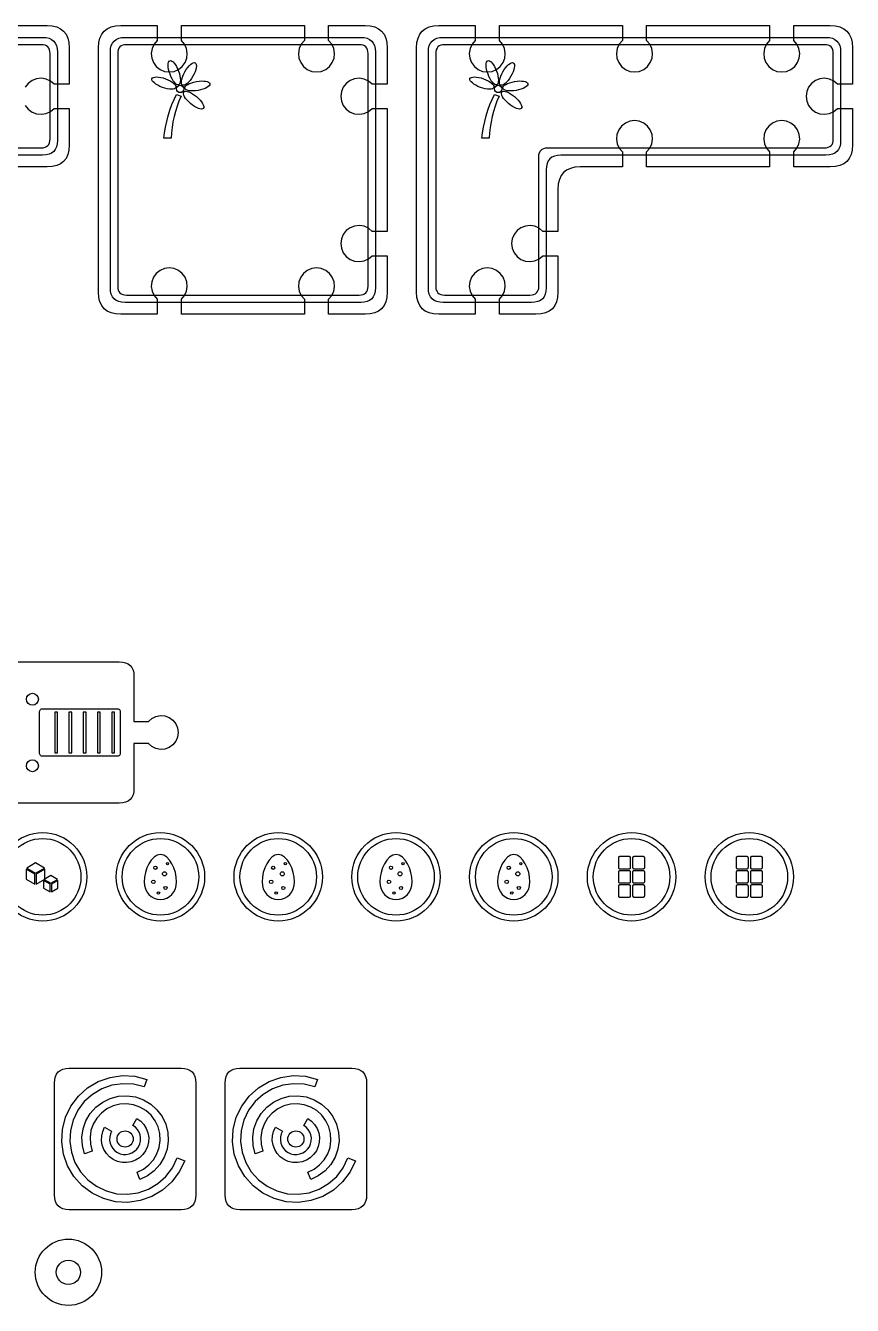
# Model space of a CAD drawing. Extents: x 4 to 296, y 4 to 585.
# Drawn here: x 183.7 to 296, y 410.9 to 584.7 of the extents above; entities that cross this region are included whole.
import ezdxf

# ---------------------------------------------------------------- set-up
doc = ezdxf.new("R2010")
doc.units = 0
doc.layers.add('CUT', color=1, linetype='CONTINUOUS')
doc.layers.add('RASTER', color=7, linetype='CONTINUOUS')

msp = doc.modelspace()

# ---------------------------------------------------------------- linework, layer by layer
at = {"layer": 'CUT'}
for points in [[(181.65, 584.7), (186.6, 584.7), (187.303, 584.653), (187.913, 584.513), (188.428, 584.278), (188.85, 583.95), (189.178, 583.528), (189.413, 583.013), (189.553, 582.403), (189.6, 581.7), (189.6, 576.75), (187.561, 576.75), (187.062, 577.169), (186.469, 577.442), (185.826, 577.549), (185.177, 577.482), (184.569, 577.247), (184.045, 576.859), (183.641, 576.347)], [(183.641, 573.853), (184.045, 573.341), (184.569, 572.953), (185.177, 572.718), (185.826, 572.651), (186.469, 572.758), (187.062, 573.031), (187.561, 573.45), (189.6, 573.45), (189.6, 568.5), (189.553, 567.797), (189.413, 567.188), (189.178, 566.672), (188.85, 566.25), (188.428, 565.922), (187.913, 565.688), (187.303, 565.547), (186.6, 565.5), (181.65, 565.5)], [(181.2, 498.3), (196.4, 498.3), (196.869, 498.269), (197.275, 498.175), (197.619, 498.019), (197.9, 497.8), (198.119, 497.519), (198.275, 497.175), (198.369, 496.769), (198.4, 496.3), (198.4, 490.2), (200.356, 490.2), (200.82, 490.611), (201.376, 490.883), (201.985, 490.997), (202.602, 490.944), (203.183, 490.729), (203.685, 490.366), (204.072, 489.883), (204.317, 489.314), (204.4, 488.7), (204.317, 488.086), (204.072, 487.517), (203.685, 487.034), (203.183, 486.671), (202.602, 486.456), (201.985, 486.403), (201.376, 486.517), (200.82, 486.789), (200.356, 487.2), (198.4, 487.2), (198.4, 481.1), (198.369, 480.631), (198.275, 480.225), (198.119, 479.881), (197.9, 479.6), (197.619, 479.381), (197.275, 479.225), (196.869, 479.131), (196.4, 479.1), (181.2, 479.1)]]:
    msp.add_lwpolyline(points, dxfattribs=at)
for points in [[(193.6, 581.7), (193.647, 582.403), (193.788, 583.013), (194.022, 583.528), (194.35, 583.95), (194.772, 584.278), (195.288, 584.513), (195.897, 584.653), (196.6, 584.7), (201.55, 584.7), (201.55, 582.661), (201.131, 582.162), (200.858, 581.569), (200.751, 580.926), (200.818, 580.277), (201.053, 579.669), (201.441, 579.145), (201.953, 578.741), (202.554, 578.487), (203.2, 578.4), (203.846, 578.487), (204.447, 578.741), (204.959, 579.145), (205.347, 579.669), (205.582, 580.277), (205.649, 580.926), (205.542, 581.569), (205.269, 582.162), (204.85, 582.661), (204.85, 584.7), (221.55, 584.7), (221.55, 582.661), (221.131, 582.162), (220.858, 581.569), (220.751, 580.926), (220.818, 580.277), (221.053, 579.669), (221.441, 579.145), (221.953, 578.741), (222.554, 578.487), (223.2, 578.4), (223.846, 578.487), (224.447, 578.741), (224.959, 579.145), (225.347, 579.669), (225.582, 580.277), (225.649, 580.926), (225.542, 581.569), (225.269, 582.162), (224.85, 582.661), (224.85, 584.7), (229.8, 584.7), (230.503, 584.653), (231.112, 584.513), (231.628, 584.278), (232.05, 583.95), (232.378, 583.528), (232.612, 583.013), (232.753, 582.403), (232.8, 581.7), (232.8, 576.75), (230.761, 576.75), (230.262, 577.169), (229.669, 577.442), (229.026, 577.549), (228.377, 577.482), (227.769, 577.247), (227.245, 576.859), (226.841, 576.347), (226.587, 575.746), (226.5, 575.1), (226.587, 574.454), (226.841, 573.853), (227.245, 573.341), (227.769, 572.953), (228.377, 572.718), (229.026, 572.651), (229.669, 572.758), (230.262, 573.031), (230.761, 573.45), (232.8, 573.45), (232.8, 556.75), (230.761, 556.75), (230.262, 557.169), (229.669, 557.442), (229.026, 557.549), (228.377, 557.482), (227.769, 557.247), (227.245, 556.859), (226.841, 556.347), (226.587, 555.746), (226.5, 555.1), (226.587, 554.454), (226.841, 553.853), (227.245, 553.341), (227.769, 552.953), (228.377, 552.718), (229.026, 552.651), (229.669, 552.758), (230.262, 553.031), (230.761, 553.45), (232.8, 553.45), (232.8, 548.5), (232.753, 547.797), (232.612, 547.188), (232.378, 546.672), (232.05, 546.25), (231.628, 545.922), (231.112, 545.688), (230.503, 545.547), (229.8, 545.5), (224.85, 545.5), (224.85, 547.539), (225.269, 548.038), (225.542, 548.631), (225.649, 549.274), (225.582, 549.923), (225.347, 550.531), (224.959, 551.055), (224.447, 551.459), (223.846, 551.713), (223.2, 551.8), (222.554, 551.713), (221.953, 551.459), (221.441, 551.055), (221.053, 550.531), (220.818, 549.923), (220.751, 549.274), (220.858, 548.631), (221.131, 548.038), (221.55, 547.539), (221.55, 545.5), (204.85, 545.5), (204.85, 547.539), (205.269, 548.038), (205.542, 548.631), (205.649, 549.274), (205.582, 549.923), (205.347, 550.531), (204.959, 551.055), (204.447, 551.459), (203.846, 551.713), (203.2, 551.8), (202.554, 551.713), (201.953, 551.459), (201.441, 551.055), (201.053, 550.531), (200.818, 549.923), (200.751, 549.274), (200.858, 548.631), (201.131, 548.038), (201.55, 547.539), (201.55, 545.5), (196.6, 545.5), (195.897, 545.547), (195.288, 545.688), (194.772, 545.922), (194.35, 546.25), (194.022, 546.672), (193.788, 547.188), (193.647, 547.797), (193.6, 548.5)], [(236.8, 581.7), (236.847, 582.403), (236.988, 583.013), (237.222, 583.528), (237.55, 583.95), (237.972, 584.278), (238.488, 584.513), (239.097, 584.653), (239.8, 584.7), (244.75, 584.7), (244.75, 582.661), (244.331, 582.162), (244.058, 581.569), (243.951, 580.926), (244.018, 580.277), (244.253, 579.669), (244.641, 579.145), (245.153, 578.741), (245.754, 578.487), (246.4, 578.4), (247.046, 578.487), (247.647, 578.741), (248.159, 579.145), (248.547, 579.669), (248.782, 580.277), (248.849, 580.926), (248.742, 581.569), (248.469, 582.162), (248.05, 582.661), (248.05, 584.7), (264.75, 584.7), (264.75, 582.661), (264.331, 582.162), (264.058, 581.569), (263.951, 580.926), (264.018, 580.277), (264.253, 579.669), (264.641, 579.145), (265.153, 578.741), (265.754, 578.487), (266.4, 578.4), (267.046, 578.487), (267.647, 578.741), (268.159, 579.145), (268.547, 579.669), (268.782, 580.277), (268.849, 580.926), (268.742, 581.569), (268.469, 582.162), (268.05, 582.661), (268.05, 584.7), (284.75, 584.7), (284.75, 582.661), (284.331, 582.162), (284.058, 581.569), (283.951, 580.926), (284.018, 580.277), (284.253, 579.669), (284.641, 579.145), (285.153, 578.741), (285.754, 578.487), (286.4, 578.4), (287.046, 578.487), (287.647, 578.741), (288.159, 579.145), (288.547, 579.669), (288.782, 580.277), (288.849, 580.926), (288.742, 581.569), (288.469, 582.162), (288.05, 582.661), (288.05, 584.7), (293, 584.7), (293.703, 584.653), (294.313, 584.513), (294.828, 584.278), (295.25, 583.95), (295.578, 583.528), (295.813, 583.013), (295.953, 582.403), (296, 581.7), (296, 576.75), (293.961, 576.75), (293.462, 577.169), (292.869, 577.442), (292.226, 577.549), (291.577, 577.482), (290.969, 577.247), (290.445, 576.859), (290.041, 576.347), (289.787, 575.746), (289.7, 575.1), (289.787, 574.454), (290.041, 573.853), (290.445, 573.341), (290.969, 572.953), (291.577, 572.718), (292.226, 572.651), (292.869, 572.758), (293.462, 573.031), (293.961, 573.45), (296, 573.45), (296, 568.5), (295.953, 567.797), (295.813, 567.188), (295.578, 566.672), (295.25, 566.25), (294.828, 565.922), (294.313, 565.688), (293.703, 565.547), (293, 565.5), (288.05, 565.5), (288.05, 567.539), (288.469, 568.038), (288.742, 568.631), (288.849, 569.274), (288.782, 569.923), (288.547, 570.531), (288.159, 571.055), (287.647, 571.459), (287.046, 571.713), (286.4, 571.8), (285.754, 571.713), (285.153, 571.459), (284.641, 571.055), (284.253, 570.531), (284.018, 569.923), (283.951, 569.274), (284.058, 568.631), (284.331, 568.038), (284.75, 567.539), (284.75, 565.5), (268.05, 565.5), (268.05, 567.539), (268.469, 568.038), (268.742, 568.631), (268.849, 569.274), (268.782, 569.923), (268.547, 570.531), (268.159, 571.055), (267.647, 571.459), (267.046, 571.713), (266.4, 571.8), (265.754, 571.713), (265.153, 571.459), (264.641, 571.055), (264.253, 570.531), (264.018, 569.923), (263.951, 569.274), (264.058, 568.631), (264.331, 568.038), (264.75, 567.539), (264.75, 565.5), (259, 565.5), (258.297, 565.453), (257.688, 565.313), (257.172, 565.078), (256.75, 564.75), (256.422, 564.328), (256.188, 563.813), (256.047, 563.203), (256, 562.5), (256, 556.75), (253.961, 556.75), (253.462, 557.169), (252.869, 557.442), (252.226, 557.549), (251.577, 557.482), (250.969, 557.247), (250.445, 556.859), (250.041, 556.347), (249.787, 555.746), (249.7, 555.1), (249.787, 554.454), (250.041, 553.853), (250.445, 553.341), (250.969, 552.953), (251.577, 552.718), (252.226, 552.651), (252.869, 552.758), (253.462, 553.031), (253.961, 553.45), (256, 553.45), (256, 548.5), (255.953, 547.797), (255.813, 547.188), (255.578, 546.672), (255.25, 546.25), (254.828, 545.922), (254.313, 545.688), (253.703, 545.547), (253, 545.5), (248.05, 545.5), (248.05, 547.539), (248.469, 548.038), (248.742, 548.631), (248.849, 549.274), (248.782, 549.923), (248.547, 550.531), (248.159, 551.055), (247.647, 551.459), (247.046, 551.713), (246.4, 551.8), (245.754, 551.713), (245.153, 551.459), (244.641, 551.055), (244.253, 550.531), (244.018, 549.923), (243.951, 549.274), (244.058, 548.631), (244.331, 548.038), (244.75, 547.539), (244.75, 545.5), (239.8, 545.5), (239.097, 545.547), (238.488, 545.688), (237.972, 545.922), (237.55, 546.25), (237.222, 546.672), (236.988, 547.188), (236.847, 547.797), (236.8, 548.5)], [(187.6, 441.1), (187.631, 441.569), (187.725, 441.975), (187.881, 442.319), (188.1, 442.6), (188.381, 442.819), (188.725, 442.975), (189.131, 443.069), (189.6, 443.1), (204.8, 443.1), (205.269, 443.069), (205.675, 442.975), (206.019, 442.819), (206.3, 442.6), (206.519, 442.319), (206.675, 441.975), (206.769, 441.569), (206.8, 441.1), (206.8, 425.9), (206.769, 425.431), (206.675, 425.025), (206.519, 424.681), (206.3, 424.4), (206.019, 424.181), (205.675, 424.025), (205.269, 423.931), (204.8, 423.9), (189.6, 423.9), (189.131, 423.931), (188.725, 424.025), (188.381, 424.181), (188.1, 424.4), (187.881, 424.681), (187.725, 425.025), (187.631, 425.431), (187.6, 425.9)], [(210.8, 441.1), (210.831, 441.569), (210.925, 441.975), (211.081, 442.319), (211.3, 442.6), (211.581, 442.819), (211.925, 442.975), (212.331, 443.069), (212.8, 443.1), (228, 443.1), (228.469, 443.069), (228.875, 442.975), (229.219, 442.819), (229.5, 442.6), (229.719, 442.319), (229.875, 441.975), (229.969, 441.569), (230, 441.1), (230, 425.9), (229.969, 425.431), (229.875, 425.025), (229.719, 424.681), (229.5, 424.4), (229.219, 424.181), (228.875, 424.025), (228.469, 423.931), (228, 423.9), (212.8, 423.9), (212.331, 423.931), (211.925, 424.025), (211.581, 424.181), (211.3, 424.4), (211.081, 424.681), (210.925, 425.025), (210.831, 425.431), (210.8, 425.9)]]:
    msp.add_lwpolyline(points, close=True, dxfattribs=at)
for centre, radius in [((186, 469.1), 6), ((202, 469.1), 6), ((218, 469.1), 6), ((234, 469.1), 6), ((250, 469.1), 6), ((266, 469.1), 6), ((282, 469.1), 6), ((189.5, 415.4), 4.5), ((189.5, 415.4), 1.65)]:
    msp.add_circle(centre, radius, dxfattribs=at)
at = {"layer": 'RASTER'}
for points in [[(114, 583.1), (186, 583.1), (186.469, 583.069), (186.875, 582.975), (187.219, 582.819), (187.5, 582.6), (187.719, 582.319), (187.875, 581.975), (187.969, 581.569), (188, 581.1), (188, 569.1), (187.969, 568.631), (187.875, 568.225), (187.719, 567.881), (187.5, 567.6), (187.219, 567.381), (186.875, 567.225), (186.469, 567.131), (186, 567.1), (114, 567.1)], [(114.2, 568.1), (185.8, 568.1), (186.081, 568.119), (186.325, 568.175), (186.531, 568.269), (186.7, 568.4), (186.831, 568.569), (186.925, 568.775), (186.981, 569.019), (187, 569.3), (187, 580.9), (186.981, 581.181), (186.925, 581.425), (186.831, 581.631), (186.7, 581.8), (186.531, 581.931), (186.325, 582.025), (186.081, 582.081), (185.8, 582.1), (114.2, 582.1)]]:
    msp.add_lwpolyline(points, dxfattribs=at)
for points in [[(195.2, 581.1), (195.231, 581.569), (195.325, 581.975), (195.481, 582.319), (195.7, 582.6), (195.981, 582.819), (196.325, 582.975), (196.731, 583.069), (197.2, 583.1), (229.2, 583.1), (229.669, 583.069), (230.075, 582.975), (230.419, 582.819), (230.7, 582.6), (230.919, 582.319), (231.075, 581.975), (231.169, 581.569), (231.2, 581.1), (231.2, 549.1), (231.169, 548.631), (231.075, 548.225), (230.919, 547.881), (230.7, 547.6), (230.419, 547.381), (230.075, 547.225), (229.669, 547.131), (229.2, 547.1), (197.2, 547.1), (196.731, 547.131), (196.325, 547.225), (195.981, 547.381), (195.7, 547.6), (195.481, 547.881), (195.325, 548.225), (195.231, 548.631), (195.2, 549.1)], [(238.4, 581.1), (238.431, 581.569), (238.525, 581.975), (238.681, 582.319), (238.9, 582.6), (239.181, 582.819), (239.525, 582.975), (239.931, 583.069), (240.4, 583.1), (292.4, 583.1), (292.869, 583.069), (293.275, 582.975), (293.619, 582.819), (293.9, 582.6), (294.119, 582.319), (294.275, 581.975), (294.369, 581.569), (294.4, 581.1), (294.4, 569.1), (294.369, 568.631), (294.275, 568.225), (294.119, 567.881), (293.9, 567.6), (293.619, 567.381), (293.275, 567.225), (292.869, 567.131), (292.4, 567.1), (256.4, 567.1), (255.931, 567.069), (255.525, 566.975), (255.181, 566.819), (254.9, 566.6), (254.681, 566.319), (254.525, 565.975), (254.431, 565.569), (254.4, 565.1), (254.4, 549.1), (254.369, 548.631), (254.275, 548.225), (254.119, 547.881), (253.9, 547.6), (253.619, 547.381), (253.275, 547.225), (252.869, 547.131), (252.4, 547.1), (240.4, 547.1), (239.931, 547.131), (239.525, 547.225), (239.181, 547.381), (238.9, 547.6), (238.681, 547.881), (238.525, 548.225), (238.431, 548.631), (238.4, 549.1)], [(196.2, 580.9), (196.2, 549.3), (196.219, 549.019), (196.275, 548.775), (196.369, 548.569), (196.5, 548.4), (196.669, 548.269), (196.875, 548.175), (197.119, 548.119), (197.4, 548.1), (229, 548.1), (229.281, 548.119), (229.525, 548.175), (229.731, 548.269), (229.9, 548.4), (230.031, 548.569), (230.125, 548.775), (230.181, 549.019), (230.2, 549.3), (230.2, 580.9), (230.181, 581.181), (230.125, 581.425), (230.031, 581.631), (229.9, 581.8), (229.731, 581.931), (229.525, 582.025), (229.281, 582.081), (229, 582.1), (197.4, 582.1), (197.119, 582.081), (196.875, 582.025), (196.669, 581.931), (196.5, 581.8), (196.369, 581.631), (196.275, 581.425), (196.219, 581.181), (196.2, 580.9)], [(239.4, 580.9), (239.4, 549.3), (239.419, 549.019), (239.475, 548.775), (239.569, 548.569), (239.7, 548.4), (239.869, 548.269), (240.075, 548.175), (240.319, 548.119), (240.6, 548.1), (252.2, 548.1), (252.481, 548.119), (252.725, 548.175), (252.931, 548.269), (253.1, 548.4), (253.231, 548.569), (253.325, 548.775), (253.381, 549.019), (253.4, 549.3), (253.4, 566.9), (253.419, 567.181), (253.475, 567.425), (253.569, 567.631), (253.7, 567.8), (253.869, 567.931), (254.075, 568.025), (254.319, 568.081), (254.6, 568.1), (292.2, 568.1), (292.481, 568.119), (292.725, 568.175), (292.931, 568.269), (293.1, 568.4), (293.231, 568.569), (293.325, 568.775), (293.381, 569.019), (293.4, 569.3), (293.4, 580.9), (293.381, 581.181), (293.325, 581.425), (293.231, 581.631), (293.1, 581.8), (292.931, 581.931), (292.725, 582.025), (292.481, 582.081), (292.2, 582.1), (240.6, 582.1), (240.319, 582.081), (240.075, 582.025), (239.869, 581.931), (239.7, 581.8), (239.569, 581.631), (239.475, 581.425), (239.419, 581.181), (239.4, 580.9)], [(203.288, 579.937), (203.418, 579.947), (203.562, 579.892), (203.716, 579.777), (203.874, 579.609), (204.033, 579.394), (204.188, 579.136), (204.333, 578.842), (204.465, 578.518), (204.573, 578.185), (204.65, 577.866), (204.697, 577.57), (204.714, 577.302), (204.7, 577.072), (204.656, 576.885), (204.581, 576.75), (204.476, 576.675), (204.346, 576.665), (204.203, 576.72), (204.049, 576.835), (203.89, 577.002), (203.731, 577.218), (203.576, 577.476), (203.431, 577.769), (203.3, 578.094), (203.192, 578.427), (203.114, 578.746), (203.067, 579.042), (203.05, 579.309), (203.064, 579.54), (203.108, 579.726), (203.183, 579.861), (203.288, 579.937)], [(206.734, 579.636), (206.825, 579.543), (206.875, 579.397), (206.886, 579.206), (206.859, 578.976), (206.797, 578.716), (206.699, 578.432), (206.567, 578.132), (206.403, 577.822), (206.217, 577.526), (206.023, 577.262), (205.826, 577.035), (205.632, 576.85), (205.446, 576.712), (205.275, 576.626), (205.124, 576.597), (204.998, 576.629), (204.907, 576.722), (204.857, 576.868), (204.846, 577.059), (204.873, 577.288), (204.935, 577.549), (205.033, 577.833), (205.165, 578.133), (205.329, 578.442), (205.515, 578.739), (205.709, 579.003), (205.906, 579.23), (206.1, 579.415), (206.286, 579.552), (206.457, 579.638), (206.608, 579.668), (206.734, 579.636)], [(246.488, 579.937), (246.618, 579.947), (246.762, 579.892), (246.916, 579.777), (247.074, 579.609), (247.233, 579.394), (247.388, 579.136), (247.533, 578.842), (247.665, 578.518), (247.773, 578.185), (247.85, 577.866), (247.897, 577.57), (247.914, 577.302), (247.9, 577.072), (247.856, 576.885), (247.781, 576.75), (247.676, 576.675), (247.546, 576.665), (247.403, 576.72), (247.249, 576.835), (247.09, 577.002), (246.931, 577.218), (246.776, 577.476), (246.631, 577.769), (246.5, 578.094), (246.392, 578.427), (246.314, 578.746), (246.267, 579.042), (246.25, 579.309), (246.264, 579.54), (246.308, 579.726), (246.383, 579.861), (246.488, 579.937)], [(249.934, 579.636), (250.025, 579.543), (250.075, 579.397), (250.086, 579.206), (250.059, 578.976), (249.997, 578.716), (249.899, 578.432), (249.767, 578.132), (249.603, 577.822), (249.417, 577.526), (249.223, 577.262), (249.026, 577.035), (248.832, 576.85), (248.646, 576.712), (248.475, 576.626), (248.324, 576.597), (248.198, 576.629), (248.107, 576.722), (248.057, 576.868), (248.046, 577.059), (248.073, 577.288), (248.135, 577.549), (248.233, 577.833), (248.365, 578.133), (248.529, 578.442), (248.715, 578.739), (248.909, 579.003), (249.106, 579.23), (249.3, 579.415), (249.486, 579.552), (249.657, 579.638), (249.808, 579.668), (249.934, 579.636)], [(200.843, 577.492), (200.919, 577.597), (201.054, 577.672), (201.24, 577.716), (201.471, 577.73), (201.738, 577.713), (202.034, 577.666), (202.353, 577.588), (202.686, 577.48), (203.011, 577.349), (203.304, 577.204), (203.562, 577.049), (203.778, 576.89), (203.945, 576.731), (204.06, 576.577), (204.115, 576.434), (204.105, 576.304), (204.03, 576.199), (203.895, 576.124), (203.708, 576.08), (203.478, 576.066), (203.21, 576.083), (202.914, 576.13), (202.595, 576.207), (202.262, 576.315), (201.938, 576.447), (201.644, 576.592), (201.386, 576.747), (201.171, 576.906), (201.003, 577.064), (200.888, 577.218), (200.833, 577.362), (200.843, 577.492)], [(208.718, 576.803), (208.705, 576.673), (208.625, 576.541), (208.486, 576.41), (208.293, 576.283), (208.053, 576.163), (207.773, 576.056), (207.458, 575.964), (207.116, 575.891), (206.769, 575.842), (206.442, 575.821), (206.142, 575.826), (205.875, 575.856), (205.651, 575.91), (205.475, 575.986), (205.355, 576.083), (205.299, 576.2), (205.312, 576.329), (205.391, 576.461), (205.53, 576.593), (205.723, 576.72), (205.963, 576.839), (206.244, 576.946), (206.558, 577.039), (206.901, 577.112), (207.247, 577.16), (207.574, 577.181), (207.875, 577.176), (208.141, 577.146), (208.366, 577.092), (208.542, 577.017), (208.661, 576.919), (208.718, 576.803)], [(244.043, 577.492), (244.119, 577.597), (244.254, 577.672), (244.44, 577.716), (244.671, 577.73), (244.938, 577.713), (245.234, 577.666), (245.553, 577.588), (245.886, 577.48), (246.211, 577.349), (246.504, 577.204), (246.762, 577.049), (246.978, 576.89), (247.145, 576.731), (247.26, 576.577), (247.315, 576.434), (247.305, 576.304), (247.23, 576.199), (247.095, 576.124), (246.908, 576.08), (246.678, 576.066), (246.41, 576.083), (246.114, 576.13), (245.795, 576.207), (245.462, 576.315), (245.138, 576.447), (244.844, 576.592), (244.586, 576.747), (244.371, 576.906), (244.203, 577.064), (244.088, 577.218), (244.033, 577.362), (244.043, 577.492)], [(251.918, 576.803), (251.905, 576.673), (251.825, 576.541), (251.686, 576.41), (251.493, 576.283), (251.253, 576.163), (250.973, 576.056), (250.658, 575.964), (250.316, 575.891), (249.969, 575.842), (249.642, 575.821), (249.342, 575.826), (249.075, 575.856), (248.851, 575.91), (248.675, 575.986), (248.555, 576.083), (248.499, 576.2), (248.512, 576.329), (248.591, 576.461), (248.73, 576.593), (248.923, 576.72), (249.163, 576.839), (249.444, 576.946), (249.758, 577.039), (250.101, 577.112), (250.447, 577.16), (250.774, 577.181), (251.075, 577.176), (251.341, 577.146), (251.566, 577.092), (251.742, 577.017), (251.861, 576.919), (251.918, 576.803)], [(202.456, 569.396), (202.561, 570.15), (202.692, 570.919), (202.853, 571.693), (203.045, 572.465), (203.272, 573.225), (203.537, 573.965), (203.843, 574.675), (204.192, 575.348), (204.812, 575.1), (204.509, 574.438), (204.25, 573.755), (204.032, 573.055), (203.851, 572.341), (203.705, 571.615), (203.591, 570.88), (203.507, 570.14), (203.448, 569.396)], [(207.823, 573.462), (207.715, 573.389), (207.563, 573.365), (207.373, 573.387), (207.151, 573.453), (206.906, 573.56), (206.643, 573.706), (206.37, 573.887), (206.094, 574.103), (205.834, 574.337), (205.608, 574.574), (205.419, 574.808), (205.271, 575.031), (205.167, 575.237), (205.112, 575.421), (205.11, 575.575), (205.163, 575.693), (205.27, 575.767), (205.423, 575.791), (205.613, 575.768), (205.834, 575.702), (206.08, 575.595), (206.342, 575.45), (206.615, 575.268), (206.891, 575.053), (207.151, 574.818), (207.378, 574.581), (207.567, 574.348), (207.715, 574.124), (207.818, 573.918), (207.873, 573.734), (207.876, 573.58), (207.823, 573.462)], [(245.656, 569.396), (245.761, 570.15), (245.892, 570.919), (246.053, 571.693), (246.245, 572.465), (246.472, 573.225), (246.737, 573.965), (247.043, 574.675), (247.392, 575.348), (248.012, 575.1), (247.709, 574.438), (247.45, 573.755), (247.232, 573.055), (247.051, 572.341), (246.905, 571.615), (246.791, 570.88), (246.707, 570.14), (246.648, 569.396)], [(251.023, 573.462), (250.915, 573.389), (250.763, 573.365), (250.573, 573.387), (250.351, 573.453), (250.106, 573.56), (249.843, 573.706), (249.57, 573.887), (249.294, 574.103), (249.034, 574.337), (248.808, 574.574), (248.619, 574.808), (248.471, 575.031), (248.367, 575.237), (248.312, 575.421), (248.31, 575.575), (248.363, 575.693), (248.47, 575.767), (248.623, 575.791), (248.813, 575.768), (249.034, 575.702), (249.28, 575.595), (249.542, 575.45), (249.815, 575.268), (250.091, 575.053), (250.351, 574.818), (250.578, 574.581), (250.767, 574.348), (250.915, 574.124), (251.018, 573.918), (251.073, 573.734), (251.076, 573.58), (251.023, 573.462)], [(185.574, 491.442), (185.582, 491.555), (185.605, 491.653), (185.642, 491.737), (185.695, 491.805), (185.763, 491.858), (185.847, 491.895), (185.945, 491.918), (186.058, 491.926), (196.058, 491.926), (196.171, 491.918), (196.269, 491.895), (196.352, 491.858), (196.42, 491.805), (196.473, 491.737), (196.511, 491.653), (196.534, 491.555), (196.541, 491.442), (196.541, 485.958), (196.534, 485.845), (196.511, 485.747), (196.473, 485.663), (196.42, 485.595), (196.352, 485.542), (196.269, 485.505), (196.171, 485.482), (196.058, 485.474), (186.058, 485.474), (185.945, 485.482), (185.847, 485.505), (185.763, 485.542), (185.695, 485.595), (185.642, 485.663), (185.605, 485.747), (185.582, 485.845), (185.574, 485.958)], [(187.639, 491.442), (187.639, 485.958), (188.026, 485.958), (188.026, 491.442), (187.639, 491.442)], [(189.574, 491.442), (189.574, 485.958), (189.961, 485.958), (189.961, 491.442), (189.574, 491.442)], [(191.51, 491.442), (191.51, 485.958), (191.897, 485.958), (191.897, 491.442), (191.51, 491.442)], [(193.445, 491.442), (193.445, 485.958), (193.832, 485.958), (193.832, 491.442), (193.445, 491.442)], [(195.38, 491.442), (195.38, 485.958), (195.767, 485.958), (195.767, 491.442), (195.38, 491.442)], [(202, 472.12), (201.551, 472.028), (201.136, 471.773), (200.762, 471.382), (200.438, 470.885), (200.173, 470.31), (199.973, 469.688), (199.847, 469.046), (199.804, 468.414), (199.847, 467.916), (199.973, 467.459), (200.173, 467.05), (200.438, 466.698), (200.762, 466.409), (201.136, 466.194), (201.551, 466.058), (202, 466.011), (202.449, 466.058), (202.864, 466.194), (203.238, 466.409), (203.562, 466.698), (203.827, 467.05), (204.027, 467.459), (204.153, 467.916), (204.196, 468.414), (204.153, 469.046), (204.027, 469.688), (203.827, 470.31), (203.562, 470.885), (203.238, 471.382), (202.864, 471.773), (202.449, 472.028), (202, 472.12)], [(218, 472.12), (217.551, 472.028), (217.136, 471.773), (216.762, 471.382), (216.438, 470.885), (216.173, 470.31), (215.973, 469.688), (215.847, 469.046), (215.804, 468.414), (215.847, 467.916), (215.973, 467.459), (216.173, 467.05), (216.438, 466.698), (216.762, 466.409), (217.136, 466.194), (217.551, 466.058), (218, 466.011), (218.449, 466.058), (218.864, 466.194), (219.238, 466.409), (219.562, 466.698), (219.827, 467.05), (220.027, 467.459), (220.153, 467.916), (220.196, 468.414), (220.153, 469.046), (220.027, 469.688), (219.827, 470.31), (219.562, 470.885), (219.238, 471.382), (218.864, 471.773), (218.449, 472.028), (218, 472.12)], [(234, 472.12), (233.551, 472.028), (233.136, 471.773), (232.762, 471.382), (232.438, 470.885), (232.173, 470.31), (231.973, 469.688), (231.847, 469.046), (231.804, 468.414), (231.847, 467.916), (231.973, 467.459), (232.173, 467.05), (232.438, 466.698), (232.762, 466.409), (233.136, 466.194), (233.551, 466.058), (234, 466.011), (234.449, 466.058), (234.864, 466.194), (235.238, 466.409), (235.562, 466.698), (235.827, 467.05), (236.027, 467.459), (236.153, 467.916), (236.196, 468.414), (236.153, 469.046), (236.027, 469.688), (235.827, 470.31), (235.562, 470.885), (235.238, 471.382), (234.864, 471.773), (234.449, 472.028), (234, 472.12)], [(250, 472.12), (249.551, 472.028), (249.136, 471.773), (248.762, 471.382), (248.438, 470.885), (248.173, 470.31), (247.973, 469.688), (247.847, 469.046), (247.804, 468.414), (247.847, 467.916), (247.973, 467.459), (248.173, 467.05), (248.438, 466.698), (248.762, 466.409), (249.136, 466.194), (249.551, 466.058), (250, 466.011), (250.449, 466.058), (250.864, 466.194), (251.238, 466.409), (251.562, 466.698), (251.827, 467.05), (252.027, 467.459), (252.153, 467.916), (252.196, 468.414), (252.153, 469.046), (252.027, 469.688), (251.827, 470.31), (251.562, 470.885), (251.238, 471.382), (250.864, 471.773), (250.449, 472.028), (250, 472.12)], [(264.215, 471.64), (264.215, 470.404), (264.219, 470.356), (264.228, 470.314), (264.244, 470.279), (264.267, 470.25), (264.296, 470.227), (264.331, 470.211), (264.373, 470.201), (264.421, 470.198), (265.657, 470.198), (265.705, 470.201), (265.747, 470.211), (265.782, 470.227), (265.811, 470.25), (265.834, 470.279), (265.85, 470.314), (265.86, 470.356), (265.863, 470.404), (265.863, 471.64), (265.86, 471.688), (265.85, 471.73), (265.834, 471.765), (265.811, 471.794), (265.782, 471.817), (265.747, 471.833), (265.705, 471.842), (265.657, 471.846), (264.421, 471.846), (264.373, 471.842), (264.331, 471.833), (264.296, 471.817), (264.267, 471.794), (264.244, 471.765), (264.228, 471.73), (264.219, 471.688), (264.215, 471.64)], [(266.137, 471.64), (266.137, 470.404), (266.14, 470.356), (266.15, 470.314), (266.166, 470.279), (266.189, 470.25), (266.218, 470.227), (266.253, 470.211), (266.295, 470.201), (266.343, 470.198), (267.579, 470.198), (267.627, 470.201), (267.669, 470.211), (267.704, 470.227), (267.733, 470.25), (267.756, 470.279), (267.772, 470.314), (267.781, 470.356), (267.785, 470.404), (267.785, 471.64), (267.781, 471.688), (267.772, 471.73), (267.756, 471.765), (267.733, 471.794), (267.704, 471.817), (267.669, 471.833), (267.627, 471.842), (267.579, 471.846), (266.343, 471.846), (266.295, 471.842), (266.253, 471.833), (266.218, 471.817), (266.189, 471.794), (266.166, 471.765), (266.15, 471.73), (266.14, 471.688), (266.137, 471.64)], [(280.215, 471.64), (280.215, 470.404), (280.219, 470.356), (280.228, 470.314), (280.244, 470.279), (280.267, 470.25), (280.296, 470.227), (280.331, 470.211), (280.373, 470.201), (280.421, 470.198), (281.657, 470.198), (281.705, 470.201), (281.747, 470.211), (281.782, 470.227), (281.811, 470.25), (281.834, 470.279), (281.85, 470.314), (281.86, 470.356), (281.863, 470.404), (281.863, 471.64), (281.86, 471.688), (281.85, 471.73), (281.834, 471.765), (281.811, 471.794), (281.782, 471.817), (281.747, 471.833), (281.705, 471.842), (281.657, 471.846), (280.421, 471.846), (280.373, 471.842), (280.331, 471.833), (280.296, 471.817), (280.267, 471.794), (280.244, 471.765), (280.228, 471.73), (280.219, 471.688), (280.215, 471.64)], [(282.137, 471.64), (282.137, 470.404), (282.14, 470.356), (282.15, 470.314), (282.166, 470.279), (282.189, 470.25), (282.218, 470.227), (282.253, 470.211), (282.295, 470.201), (282.343, 470.198), (283.579, 470.198), (283.627, 470.201), (283.669, 470.211), (283.704, 470.227), (283.733, 470.25), (283.756, 470.279), (283.772, 470.314), (283.781, 470.356), (283.785, 470.404), (283.785, 471.64), (283.781, 471.688), (283.772, 471.73), (283.756, 471.765), (283.733, 471.794), (283.704, 471.817), (283.669, 471.833), (283.627, 471.842), (283.579, 471.846), (282.343, 471.846), (282.295, 471.842), (282.253, 471.833), (282.218, 471.817), (282.189, 471.794), (282.166, 471.765), (282.15, 471.73), (282.14, 471.688), (282.137, 471.64)], [(183.761, 470.15), (183.761, 468.777), (184.955, 468.091), (184.955, 469.464), (183.761, 470.15)], [(185.039, 470.981), (183.845, 470.294), (185.039, 469.608), (186.233, 470.294), (185.039, 470.981)], [(185.123, 469.464), (185.123, 468.091), (186.317, 468.777), (186.317, 470.15), (185.123, 469.464)], [(187.098, 469.265), (186.202, 468.75), (187.098, 468.235), (187.994, 468.75), (187.098, 469.265)], [(264.215, 469.718), (264.215, 468.482), (264.219, 468.434), (264.228, 468.392), (264.244, 468.357), (264.267, 468.328), (264.296, 468.305), (264.331, 468.289), (264.373, 468.28), (264.421, 468.276), (265.657, 468.276), (265.705, 468.28), (265.747, 468.289), (265.782, 468.305), (265.811, 468.328), (265.834, 468.357), (265.85, 468.392), (265.86, 468.434), (265.863, 468.482), (265.863, 469.718), (265.86, 469.766), (265.85, 469.808), (265.834, 469.843), (265.811, 469.872), (265.782, 469.895), (265.747, 469.911), (265.705, 469.92), (265.657, 469.924), (264.421, 469.924), (264.373, 469.92), (264.331, 469.911), (264.296, 469.895), (264.267, 469.872), (264.244, 469.843), (264.228, 469.808), (264.219, 469.766), (264.215, 469.718)], [(266.137, 469.718), (266.137, 468.482), (266.14, 468.434), (266.15, 468.392), (266.166, 468.357), (266.189, 468.328), (266.218, 468.305), (266.253, 468.289), (266.295, 468.28), (266.343, 468.276), (267.579, 468.276), (267.627, 468.28), (267.669, 468.289), (267.704, 468.305), (267.733, 468.328), (267.756, 468.357), (267.772, 468.392), (267.781, 468.434), (267.785, 468.482), (267.785, 469.718), (267.781, 469.766), (267.772, 469.808), (267.756, 469.843), (267.733, 469.872), (267.704, 469.895), (267.669, 469.911), (267.627, 469.92), (267.579, 469.924), (266.343, 469.924), (266.295, 469.92), (266.253, 469.911), (266.218, 469.895), (266.189, 469.872), (266.166, 469.843), (266.15, 469.808), (266.14, 469.766), (266.137, 469.718)], [(280.215, 469.718), (280.215, 468.482), (280.219, 468.434), (280.228, 468.392), (280.244, 468.357), (280.267, 468.328), (280.296, 468.305), (280.331, 468.289), (280.373, 468.28), (280.421, 468.276), (281.657, 468.276), (281.705, 468.28), (281.747, 468.289), (281.782, 468.305), (281.811, 468.328), (281.834, 468.357), (281.85, 468.392), (281.86, 468.434), (281.863, 468.482), (281.863, 469.718), (281.86, 469.766), (281.85, 469.808), (281.834, 469.843), (281.811, 469.872), (281.782, 469.895), (281.747, 469.911), (281.705, 469.92), (281.657, 469.924), (280.421, 469.924), (280.373, 469.92), (280.331, 469.911), (280.296, 469.895), (280.267, 469.872), (280.244, 469.843), (280.228, 469.808), (280.219, 469.766), (280.215, 469.718)], [(282.137, 469.718), (282.137, 468.482), (282.14, 468.434), (282.15, 468.392), (282.166, 468.357), (282.189, 468.328), (282.218, 468.305), (282.253, 468.289), (282.295, 468.28), (282.343, 468.276), (283.579, 468.276), (283.627, 468.28), (283.669, 468.289), (283.704, 468.305), (283.733, 468.328), (283.756, 468.357), (283.772, 468.392), (283.781, 468.434), (283.785, 468.482), (283.785, 469.718), (283.781, 469.766), (283.772, 469.808), (283.756, 469.843), (283.733, 469.872), (283.704, 469.895), (283.669, 469.911), (283.627, 469.92), (283.579, 469.924), (282.343, 469.924), (282.295, 469.92), (282.253, 469.911), (282.218, 469.895), (282.189, 469.872), (282.166, 469.843), (282.15, 469.808), (282.14, 469.766), (282.137, 469.718)], [(186.119, 468.606), (186.119, 467.576), (187.015, 467.061), (187.015, 468.091), (186.119, 468.606)], [(187.182, 468.091), (187.182, 467.061), (188.078, 467.576), (188.078, 468.606), (187.182, 468.091)], [(264.215, 467.796), (264.215, 466.56), (264.219, 466.512), (264.228, 466.47), (264.244, 466.435), (264.267, 466.406), (264.296, 466.383), (264.331, 466.367), (264.373, 466.358), (264.421, 466.354), (265.657, 466.354), (265.705, 466.358), (265.747, 466.367), (265.782, 466.383), (265.811, 466.406), (265.834, 466.435), (265.85, 466.47), (265.86, 466.512), (265.863, 466.56), (265.863, 467.796), (265.86, 467.844), (265.85, 467.886), (265.834, 467.921), (265.811, 467.95), (265.782, 467.973), (265.747, 467.989), (265.705, 467.999), (265.657, 468.002), (264.421, 468.002), (264.373, 467.999), (264.331, 467.989), (264.296, 467.973), (264.267, 467.95), (264.244, 467.921), (264.228, 467.886), (264.219, 467.844), (264.215, 467.796)], [(266.137, 467.796), (266.137, 466.56), (266.14, 466.512), (266.15, 466.47), (266.166, 466.435), (266.189, 466.406), (266.218, 466.383), (266.253, 466.367), (266.295, 466.358), (266.343, 466.354), (267.579, 466.354), (267.627, 466.358), (267.669, 466.367), (267.704, 466.383), (267.733, 466.406), (267.756, 466.435), (267.772, 466.47), (267.781, 466.512), (267.785, 466.56), (267.785, 467.796), (267.781, 467.844), (267.772, 467.886), (267.756, 467.921), (267.733, 467.95), (267.704, 467.973), (267.669, 467.989), (267.627, 467.999), (267.579, 468.002), (266.343, 468.002), (266.295, 467.999), (266.253, 467.989), (266.218, 467.973), (266.189, 467.95), (266.166, 467.921), (266.15, 467.886), (266.14, 467.844), (266.137, 467.796)], [(280.215, 467.796), (280.215, 466.56), (280.219, 466.512), (280.228, 466.47), (280.244, 466.435), (280.267, 466.406), (280.296, 466.383), (280.331, 466.367), (280.373, 466.358), (280.421, 466.354), (281.657, 466.354), (281.705, 466.358), (281.747, 466.367), (281.782, 466.383), (281.811, 466.406), (281.834, 466.435), (281.85, 466.47), (281.86, 466.512), (281.863, 466.56), (281.863, 467.796), (281.86, 467.844), (281.85, 467.886), (281.834, 467.921), (281.811, 467.95), (281.782, 467.973), (281.747, 467.989), (281.705, 467.999), (281.657, 468.002), (280.421, 468.002), (280.373, 467.999), (280.331, 467.989), (280.296, 467.973), (280.267, 467.95), (280.244, 467.921), (280.228, 467.886), (280.219, 467.844), (280.215, 467.796)], [(282.137, 467.796), (282.137, 466.56), (282.14, 466.512), (282.15, 466.47), (282.166, 466.435), (282.189, 466.406), (282.218, 466.383), (282.253, 466.367), (282.295, 466.358), (282.343, 466.354), (283.579, 466.354), (283.627, 466.358), (283.669, 466.367), (283.704, 466.383), (283.733, 466.406), (283.756, 466.435), (283.772, 466.47), (283.781, 466.512), (283.785, 466.56), (283.785, 467.796), (283.781, 467.844), (283.772, 467.886), (283.756, 467.921), (283.733, 467.95), (283.704, 467.973), (283.669, 467.989), (283.627, 467.999), (283.579, 468.002), (282.343, 468.002), (282.295, 467.999), (282.253, 467.989), (282.218, 467.973), (282.189, 467.95), (282.166, 467.921), (282.15, 467.886), (282.14, 467.844), (282.137, 467.796)], [(205.295, 430.554), (204.564, 429.031), (203.551, 427.68), (202.294, 426.553), (200.84, 425.693), (199.247, 425.133), (197.576, 424.894), (195.89, 424.986), (194.254, 425.405), (192.731, 426.136), (191.38, 427.149), (190.253, 428.406), (189.393, 429.86), (188.833, 431.453), (188.594, 433.124), (188.686, 434.81), (189.105, 436.446), (189.836, 437.969), (190.849, 439.32), (192.106, 440.447), (193.56, 441.307), (195.153, 441.867), (196.824, 442.106), (198.51, 442.014), (200.146, 441.595), (199.77, 440.561), (198.343, 440.927), (196.872, 441.007), (195.414, 440.799), (194.024, 440.31), (192.757, 439.56), (191.66, 438.576), (190.776, 437.398), (190.139, 436.07), (189.773, 434.643), (189.693, 433.172), (189.901, 431.714), (190.39, 430.324), (191.14, 429.057), (192.124, 427.96), (193.302, 427.076), (194.63, 426.439), (196.057, 426.073), (197.528, 425.993), (198.986, 426.201), (200.376, 426.69), (201.643, 427.44), (202.74, 428.424), (203.624, 429.602), (204.261, 430.93)], [(228.495, 430.554), (227.764, 429.031), (226.751, 427.68), (225.494, 426.553), (224.04, 425.693), (222.447, 425.133), (220.776, 424.894), (219.09, 424.986), (217.454, 425.405), (215.931, 426.136), (214.58, 427.149), (213.453, 428.406), (212.593, 429.86), (212.033, 431.453), (211.794, 433.124), (211.886, 434.81), (212.305, 436.446), (213.036, 437.969), (214.049, 439.32), (215.306, 440.447), (216.76, 441.307), (218.353, 441.867), (220.024, 442.106), (221.71, 442.014), (223.346, 441.595), (222.97, 440.561), (221.543, 440.927), (220.072, 441.007), (218.614, 440.799), (217.224, 440.31), (215.957, 439.56), (214.86, 438.576), (213.976, 437.398), (213.339, 436.07), (212.973, 434.643), (212.893, 433.172), (213.101, 431.714), (213.59, 430.324), (214.34, 429.057), (215.324, 427.96), (216.502, 427.076), (217.83, 426.439), (219.257, 426.073), (220.728, 425.993), (222.186, 426.201), (223.576, 426.69), (224.843, 427.44), (225.94, 428.424), (226.824, 429.602), (227.461, 430.93)], [(191.682, 431.492), (191.396, 432.607), (191.333, 433.756), (191.496, 434.896), (191.878, 435.982), (192.464, 436.972), (193.233, 437.829), (194.154, 438.52), (195.192, 439.018), (196.307, 439.304), (197.456, 439.367), (198.596, 439.204), (199.682, 438.822), (200.672, 438.236), (201.529, 437.467), (202.22, 436.546), (202.718, 435.508), (203.004, 434.393), (203.067, 433.244), (202.904, 432.104), (202.522, 431.018), (201.936, 430.028), (201.167, 429.171), (200.246, 428.48), (199.208, 427.982), (198.832, 429.016), (199.676, 429.42), (200.424, 429.982), (201.049, 430.678), (201.525, 431.483), (201.835, 432.366), (201.968, 433.292), (201.917, 434.226), (201.684, 435.132), (201.28, 435.976), (200.718, 436.724), (200.022, 437.349), (199.217, 437.825), (198.334, 438.135), (197.408, 438.268), (196.474, 438.217), (195.568, 437.984), (194.724, 437.58), (193.976, 437.018), (193.351, 436.322), (192.875, 435.517), (192.565, 434.634), (192.432, 433.708), (192.483, 432.774), (192.716, 431.868)], [(214.882, 431.492), (214.596, 432.607), (214.533, 433.756), (214.696, 434.896), (215.078, 435.982), (215.664, 436.972), (216.433, 437.829), (217.354, 438.52), (218.392, 439.018), (219.507, 439.304), (220.656, 439.367), (221.796, 439.204), (222.882, 438.822), (223.872, 438.236), (224.729, 437.467), (225.42, 436.546), (225.918, 435.508), (226.204, 434.393), (226.267, 433.244), (226.104, 432.104), (225.722, 431.018), (225.136, 430.028), (224.367, 429.171), (223.446, 428.48), (222.408, 427.982), (222.032, 429.016), (222.876, 429.42), (223.624, 429.982), (224.249, 430.678), (224.725, 431.483), (225.035, 432.366), (225.168, 433.292), (225.117, 434.226), (224.884, 435.132), (224.48, 435.976), (223.918, 436.724), (223.222, 437.349), (222.417, 437.825), (221.534, 438.135), (220.608, 438.268), (219.674, 438.217), (218.768, 437.984), (217.924, 437.58), (217.176, 437.018), (216.551, 436.322), (216.075, 435.517), (215.765, 434.634), (215.632, 433.708), (215.683, 432.774), (215.916, 431.868)], [(198.806, 436.281), (199.317, 435.914), (199.748, 435.455), (200.08, 434.92), (200.302, 434.331), (200.404, 433.71), (200.384, 433.081), (200.241, 432.468), (199.981, 431.894), (199.614, 431.383), (199.155, 430.952), (198.62, 430.62), (198.031, 430.398), (197.41, 430.296), (196.781, 430.316), (196.168, 430.459), (195.594, 430.719), (195.083, 431.086), (194.652, 431.545), (194.32, 432.08), (194.098, 432.669), (193.996, 433.29), (194.016, 433.919), (194.159, 434.532), (194.419, 435.106), (195.372, 434.556), (195.201, 434.179), (195.107, 433.776), (195.093, 433.362), (195.161, 432.954), (195.307, 432.566), (195.525, 432.215), (195.808, 431.913), (196.144, 431.672), (196.521, 431.501), (196.924, 431.407), (197.338, 431.393), (197.746, 431.461), (198.134, 431.607), (198.485, 431.825), (198.787, 432.108), (199.028, 432.444), (199.199, 432.821), (199.293, 433.224), (199.307, 433.638), (199.239, 434.046), (199.093, 434.434), (198.875, 434.785), (198.592, 435.087), (198.256, 435.328)], [(222.006, 436.281), (222.517, 435.914), (222.948, 435.455), (223.28, 434.92), (223.502, 434.331), (223.604, 433.71), (223.584, 433.081), (223.441, 432.468), (223.181, 431.894), (222.814, 431.383), (222.355, 430.952), (221.82, 430.62), (221.231, 430.398), (220.61, 430.296), (219.981, 430.316), (219.368, 430.459), (218.794, 430.719), (218.283, 431.086), (217.852, 431.545), (217.52, 432.08), (217.298, 432.669), (217.196, 433.29), (217.216, 433.919), (217.359, 434.532), (217.619, 435.106), (218.572, 434.556), (218.401, 434.179), (218.307, 433.776), (218.293, 433.362), (218.361, 432.954), (218.507, 432.566), (218.725, 432.215), (219.008, 431.913), (219.344, 431.672), (219.721, 431.501), (220.124, 431.407), (220.538, 431.393), (220.946, 431.461), (221.334, 431.607), (221.685, 431.825), (221.987, 432.108), (222.228, 432.444), (222.399, 432.821), (222.493, 433.224), (222.507, 433.638), (222.439, 434.046), (222.293, 434.434), (222.075, 434.785), (221.792, 435.087), (221.456, 435.328)]]:
    msp.add_lwpolyline(points, close=True, dxfattribs=at)
for centre, radius in [((204.688, 576.092), 0.496), ((247.888, 576.092), 0.496), ((184.607, 493.216), 0.806), ((184.607, 484.184), 0.806), ((186, 469.1), 5.2), ((202, 469.1), 5.2), ((218, 469.1), 5.2), ((234, 469.1), 5.2), ((250, 469.1), 5.2), ((266, 469.1), 5.2), ((282, 469.1), 5.2), ((202.961, 470.885), 0.151), ((218.961, 470.885), 0.151), ((234.961, 470.885), 0.151), ((250.961, 470.885), 0.151), ((201.314, 470.336), 0.22), ((202.549, 469.512), 0.275), ((217.314, 470.336), 0.22), ((218.549, 469.512), 0.275), ((233.314, 470.336), 0.22), ((234.549, 469.512), 0.275), ((249.314, 470.336), 0.22), ((250.549, 469.512), 0.275), ((201.039, 468.414), 0.24), ((202.686, 467.59), 0.206), ((217.039, 468.414), 0.24), ((218.686, 467.59), 0.206), ((233.039, 468.414), 0.24), ((234.686, 467.59), 0.206), ((249.039, 468.414), 0.24), ((250.686, 467.59), 0.206), ((201.725, 466.904), 0.172), ((217.725, 466.904), 0.172), ((233.725, 466.904), 0.172), ((249.725, 466.904), 0.172), ((197.2, 433.5), 1.1), ((220.4, 433.5), 1.1)]:
    msp.add_circle(centre, radius, dxfattribs=at)

doc.saveas('drawing.dxf')
